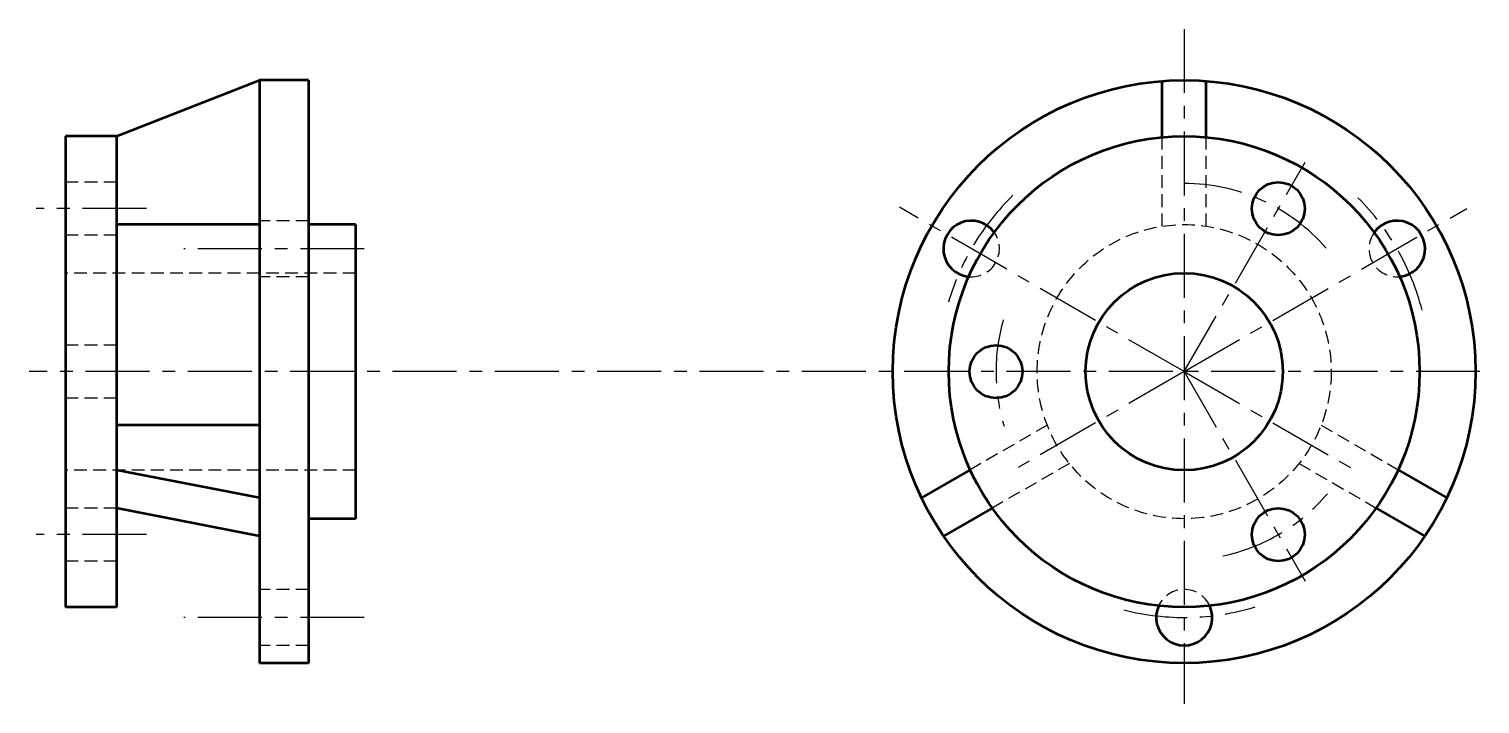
# Model space of a CAD drawing. Header units: millimetres. Extents: x 837 to 1557, y 366 to 701.
import ezdxf

# ---------------------------------------------------------------- set-up
doc = ezdxf.new("R2010")
doc.units = ezdxf.units.MM
doc.linetypes.add('CENTER', pattern=[50.8, 31.75, -6.35, 6.35, -6.35])
doc.linetypes.add('HIDDEN', pattern=[9.525, 6.35, -3.175])
doc.layers.add('中心线', color=1, linetype='CENTER')
doc.layers.add('虚线', color=5, linetype='HIDDEN')
doc.layers.add('粗实线', color=7, linetype='Continuous', lineweight=50)

msp = doc.modelspace()

# ---------------------------------------------------------------- linework, layer by layer
at = {"layer": '中心线'}
for p, q in [((1410.03, 701.27), (1410.03, 366.29)), ((1410.03, 531.22), (1470.03, 635.15)), ((1410.03, 531.22), (1268.75, 612.79)), ((894.93, 612.12), (840.23, 612.12)), ((1410.03, 531.22), (1550.26, 612.19)), ((1003.05, 592.22), (913.44, 592.22)), ((1556.85, 531.22), (836.62, 531.22)), ((1410.03, 531.22), (1323.43, 481.22)), ((1410.03, 531.22), (1496.63, 481.22)), ((1410.03, 531.22), (1470.03, 427.3)), ((894.93, 450.33), (840.23, 450.33)), ((1003.05, 409.24), (913.44, 409.24))]:
    msp.add_line(p, q, dxfattribs=at)
for radius, start, end in [(93.41, 40.94982, 90), (121.99, 134.15926, 163.6042), (121.99, 14.45953, 45.0537), (93.41, 163.99592, 196.87599), (93.41, 281.85528, 319.58286), (121.99, 255.75317, 286.81508)]:
    msp.add_arc((1410.03, 531.22), radius, start, end, dxfattribs=at)
at = {"layer": '粗实线'}
for p, q in [((880.11, 648.1), (951.06, 675.86)), ((951.06, 675.86), (951.06, 386.59)), ((975.39, 675.86), (951.06, 675.86)), ((975.39, 675.86), (975.39, 386.59)), ((1399.06, 647.58), (1399.06, 675.44)), ((1421, 647.58), (1421, 675.44)), ((854.77, 648.1), (854.77, 414.35)), ((880.11, 648.1), (854.77, 648.1)), ((880.11, 648.1), (880.11, 414.35)), ((951.06, 604.2), (880.11, 604.2)), ((998.71, 604.2), (975.39, 604.2)), ((998.71, 604.2), (998.71, 458.24)), ((951.06, 504.65), (880.11, 504.65)), ((951.06, 468.62), (880.11, 482.28)), ((1303.78, 482.55), (1279.65, 468.62)), ((1516.29, 482.55), (1540.41, 468.62)), ((951.06, 449.62), (880.11, 463.55)), ((1314.75, 463.55), (1290.62, 449.62)), ((1505.32, 463.55), (1529.44, 449.62)), ((998.71, 458.24), (975.39, 458.24)), ((880.11, 414.35), (854.77, 414.35)), ((975.39, 386.59), (951.06, 386.59))]:
    msp.add_line(p, q, dxfattribs=at)
for centre, radius in [((1410.03, 531.22), 144.63), ((1410.03, 531.22), 116.87), ((1456.74, 612.12), 13.14), ((1410.03, 531.22), 48.94), ((1316.62, 531.22), 13.14), ((1456.74, 450.33), 13.14)]:
    msp.add_circle(centre, radius, dxfattribs=at)
for centre, start, end in [((1304.39, 592.22), 35.37461, 264.62539), ((1515.68, 592.22), 275.37461, 144.62539), ((1410.03, 409.24), 155.37461, 24.62539)]:
    msp.add_arc(centre, 13.92, start, end, dxfattribs=at)
at = {"layer": '虚线'}
for p, q in [((1399.06, 603.37), (1399.06, 647.58)), ((1421, 603.37), (1421, 647.58)), ((880.11, 625.26), (854.77, 625.26)), ((975.39, 606.14), (951.06, 606.14)), ((880.11, 598.99), (854.77, 598.99)), ((998.71, 580.17), (854.77, 580.17)), ((975.39, 578.3), (951.06, 578.3)), ((880.11, 544.36), (854.77, 544.36)), ((880.11, 518.09), (854.77, 518.09)), ((1342.06, 504.65), (1303.78, 482.55)), ((1478, 504.65), (1516.29, 482.55)), ((1353.03, 485.65), (1314.75, 463.55)), ((1467.03, 485.65), (1505.32, 463.55)), ((998.71, 482.28), (854.77, 482.28)), ((880.11, 463.46), (854.77, 463.46)), ((880.11, 437.19), (854.77, 437.19)), ((975.39, 423.16), (951.06, 423.16)), ((975.39, 395.32), (951.06, 395.32))]:
    msp.add_line(p, q, dxfattribs=at)
msp.add_circle((1410.03, 531.22), 72.98, dxfattribs=at)
for centre, start, end in [((1304.39, 592.22), 264.62539, 35.37461), ((1515.68, 592.22), 144.62539, 275.37461), ((1410.03, 409.24), 24.62539, 155.37461)]:
    msp.add_arc(centre, 13.92, start, end, dxfattribs=at)

doc.saveas('drawing.dxf')
